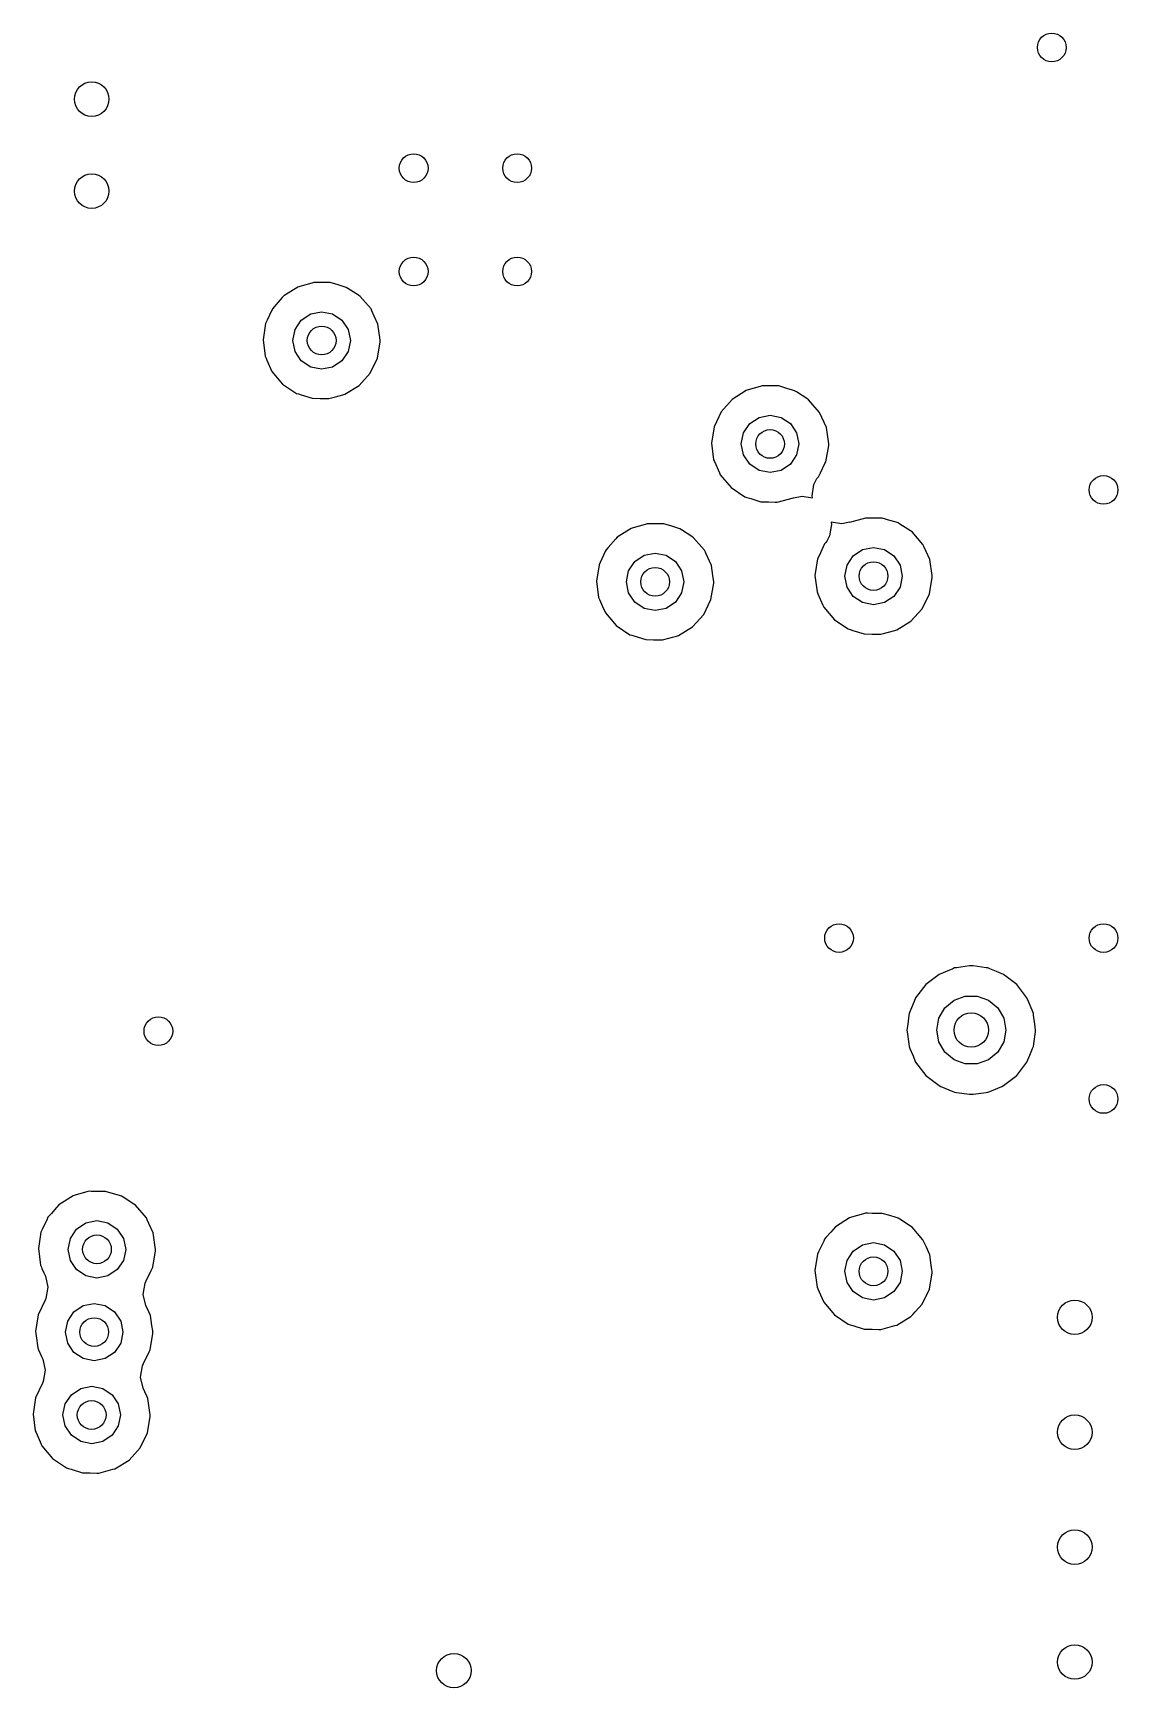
# Model space of a CAD drawing. Extents: x 0.99 to 4.24, y -7.27 to -4.02.
# Drawn here: x 3.133 to 3.505, y -6.403 to -5.836 of the extents above; entities that cross this region are included whole.
import ezdxf

# ---------------------------------------------------------------- set-up
doc = ezdxf.new("R2010")
doc.units = 0
doc.header["$MEASUREMENT"] = 0
doc.layers.add('BLACK', color=7, linetype='CONTINUOUS')

msp = doc.modelspace()

# ---------------------------------------------------------------- linework, layer by layer
at = {"layer": 'BLACK', "linetype": 'CONTINUOUS'}
for p, q in [((3.22409, -5.92263), (3.21928, -5.92566)), ((3.22477, -5.92243), (3.22409, -5.92263)), ((3.22888, -5.92126), (3.22477, -5.92243)), ((3.22477, -5.92243), (3.22477, -5.92243)), ((3.22956, -5.92106), (3.22888, -5.92126)), ((3.22888, -5.92126), (3.22888, -5.92126)), ((3.23027, -5.92107), (3.22956, -5.92106)), ((3.23178, -5.92108), (3.23027, -5.92107)), ((3.23525, -5.9211), (3.23178, -5.92108)), ((3.23797, -5.92191), (3.23525, -5.9211)), ((3.24002, -5.92253), (3.23797, -5.92191)), ((3.2407, -5.92273), (3.24002, -5.92253)), ((3.24002, -5.92253), (3.24002, -5.92253)), ((3.2413, -5.92311), (3.2407, -5.92273)), ((3.24488, -5.92544), (3.2413, -5.92311)), ((3.21551, -5.92993), (3.21521, -5.93057)), ((3.21601, -5.92936), (3.21551, -5.92993)), ((3.21881, -5.9262), (3.21601, -5.92936)), ((3.21928, -5.92566), (3.21881, -5.9262)), ((3.24547, -5.92582), (3.24488, -5.92544)), ((3.24488, -5.92544), (3.24488, -5.92544)), ((3.24642, -5.92692), (3.24547, -5.92582)), ((3.24919, -5.93013), (3.24642, -5.92692)), ((3.21309, -5.93508), (3.21222, -5.9407)), ((3.21362, -5.93396), (3.21309, -5.93508)), ((3.21521, -5.93057), (3.21362, -5.93396)), ((3.21521, -5.93057), (3.21521, -5.93057)), ((3.22319, -5.93718), (3.22532, -5.93399)), ((3.22532, -5.93399), (3.22852, -5.93185)), ((3.22852, -5.93185), (3.23228, -5.9311)), ((3.23228, -5.9311), (3.23605, -5.93185)), ((3.23605, -5.93185), (3.23924, -5.93399)), ((3.23924, -5.93399), (3.24138, -5.93718)), ((3.24948, -5.93078), (3.24919, -5.93013)), ((3.25029, -5.93256), (3.24948, -5.93078)), ((3.24948, -5.93078), (3.24948, -5.93078)), ((3.25154, -5.93531), (3.25029, -5.93256)), ((3.25198, -5.93839), (3.25154, -5.93531)), ((3.21222, -5.9407), (3.21296, -5.94634)), ((3.22244, -5.94094), (3.22319, -5.93718)), ((3.22319, -5.94471), (3.22244, -5.94094)), ((3.24138, -5.93718), (3.24213, -5.94094)), ((3.24213, -5.94094), (3.24138, -5.94471)), ((3.2522, -5.93991), (3.25198, -5.93839)), ((3.25235, -5.94094), (3.2522, -5.93991)), ((3.25234, -5.94144), (3.25235, -5.94094)), ((3.21296, -5.94634), (3.21324, -5.94699)), ((3.21324, -5.94699), (3.21324, -5.94699)), ((3.21324, -5.94699), (3.21355, -5.94768)), ((3.22532, -5.9479), (3.22319, -5.94471)), ((3.24138, -5.94471), (3.23924, -5.9479)), ((3.24892, -5.95217), (3.2514, -5.94705)), ((3.2514, -5.94705), (3.25234, -5.94144)), ((3.21355, -5.94768), (3.21525, -5.95155)), ((3.21525, -5.95155), (3.21891, -5.9559)), ((3.22852, -5.95004), (3.22532, -5.9479)), ((3.23228, -5.95079), (3.22852, -5.95004)), ((3.23605, -5.95004), (3.23228, -5.95079)), ((3.23924, -5.9479), (3.23605, -5.95004)), ((3.2451, -5.95638), (3.24892, -5.95217)), ((3.21891, -5.9559), (3.22364, -5.95906)), ((3.24025, -5.95936), (3.2451, -5.95638)), ((3.37763, -5.95806), (3.37282, -5.9611)), ((3.37832, -5.95787), (3.37763, -5.95806)), ((3.38242, -5.95669), (3.37832, -5.95787)), ((3.37832, -5.95787), (3.37832, -5.95787)), ((3.3831, -5.9565), (3.38242, -5.95669)), ((3.38242, -5.95669), (3.38242, -5.95669)), ((3.38381, -5.9565), (3.3831, -5.9565)), ((3.38532, -5.95651), (3.38381, -5.9565)), ((3.38879, -5.95653), (3.38532, -5.95651)), ((3.39152, -5.95735), (3.38879, -5.95653)), ((3.39356, -5.95796), (3.39152, -5.95735)), ((3.39424, -5.95816), (3.39356, -5.95796)), ((3.39356, -5.95796), (3.39356, -5.95796)), ((3.39484, -5.95855), (3.39424, -5.95816)), ((3.22364, -5.95906), (3.22432, -5.95927)), ((3.22432, -5.95927), (3.22432, -5.95927)), ((3.22432, -5.95927), (3.22522, -5.95955)), ((3.22522, -5.95955), (3.22908, -5.96075)), ((3.22908, -5.96075), (3.23177, -5.9608)), ((3.23177, -5.9608), (3.23405, -5.96084)), ((3.23405, -5.96084), (3.23405, -5.96084)), ((3.23405, -5.96084), (3.23476, -5.96086)), ((3.23476, -5.96086), (3.23707, -5.96023)), ((3.23707, -5.96023), (3.23957, -5.95955)), ((3.23957, -5.95955), (3.24025, -5.95936)), ((3.23957, -5.95955), (3.23957, -5.95955)), ((3.37282, -5.9611), (3.36906, -5.96536)), ((3.39842, -5.96087), (3.39484, -5.95855)), ((3.39902, -5.96126), (3.39842, -5.96087)), ((3.39842, -5.96087), (3.39842, -5.96087)), ((3.40273, -5.96557), (3.39902, -5.96126)), ((3.36906, -5.96536), (3.36664, -5.97051)), ((3.37673, -5.97261), (3.37887, -5.96942)), ((3.37887, -5.96942), (3.38206, -5.96728)), ((3.38206, -5.96728), (3.38583, -5.96654)), ((3.38583, -5.96654), (3.38959, -5.96728)), ((3.38959, -5.96728), (3.39279, -5.96942)), ((3.39279, -5.96942), (3.39492, -5.97261)), ((3.40509, -5.97075), (3.40273, -5.96557)), ((3.36664, -5.97051), (3.36576, -5.97613)), ((3.37598, -5.97638), (3.37673, -5.97261)), ((3.39492, -5.97261), (3.39567, -5.97638)), ((3.40589, -5.97638), (3.40509, -5.97075)), ((3.36576, -5.97613), (3.3665, -5.98177)), ((3.37673, -5.98014), (3.37598, -5.97638)), ((3.37887, -5.98334), (3.37673, -5.98014)), ((3.39492, -5.98014), (3.39279, -5.98334)), ((3.39567, -5.97638), (3.39492, -5.98014)), ((3.40494, -5.98248), (3.40589, -5.97687)), ((3.40589, -5.97687), (3.40589, -5.97638)), ((3.3665, -5.98177), (3.36679, -5.98242)), ((3.36679, -5.98242), (3.36679, -5.98242)), ((3.36679, -5.98242), (3.36851, -5.98633)), ((3.36851, -5.98633), (3.36879, -5.98698)), ((3.38206, -5.98547), (3.37887, -5.98334)), ((3.38583, -5.98622), (3.38206, -5.98547)), ((3.38959, -5.98547), (3.38583, -5.98622)), ((3.39279, -5.98334), (3.38959, -5.98547)), ((3.40246, -5.9876), (3.40308, -5.98633)), ((3.40308, -5.98633), (3.40463, -5.98312)), ((3.40463, -5.98312), (3.40494, -5.98248)), ((3.36879, -5.98698), (3.37245, -5.99134)), ((3.37245, -5.99134), (3.37719, -5.99449)), ((3.40019, -5.99412), (3.40084, -5.99029)), ((3.40084, -5.99029), (3.40189, -5.98827)), ((3.40189, -5.98827), (3.40199, -5.98813)), ((3.40199, -5.98813), (3.40246, -5.9876)), ((3.37719, -5.99449), (3.37787, -5.9947)), ((3.37787, -5.9947), (3.37787, -5.9947)), ((3.37787, -5.9947), (3.37919, -5.99512)), ((3.37919, -5.99512), (3.38262, -5.99619)), ((3.38262, -5.99619), (3.38532, -5.99624)), ((3.38532, -5.99624), (3.3876, -5.99628)), ((3.3876, -5.99628), (3.3876, -5.99628)), ((3.3876, -5.99628), (3.38831, -5.99629)), ((3.38831, -5.99629), (3.3938, -5.99479)), ((3.3938, -5.99479), (3.39381, -5.99486)), ((3.39381, -5.99486), (3.39678, -5.99422)), ((3.39678, -5.99422), (3.40036, -5.99488)), ((3.40036, -5.99488), (3.40019, -5.99412)), ((3.34373, -6.00374), (3.34305, -6.00394)), ((3.34444, -6.00375), (3.34373, -6.00374)), ((3.34595, -6.00375), (3.34444, -6.00375)), ((3.34942, -6.00378), (3.34595, -6.00375)), ((3.41042, -6.0038), (3.40671, -6.00317)), ((3.40671, -6.00317), (3.40689, -6.00402)), ((3.41303, -6.0032), (3.41042, -6.0038)), ((3.41307, -6.00334), (3.41303, -6.0032)), ((3.41854, -6.00177), (3.41307, -6.00334)), ((3.41925, -6.00178), (3.41854, -6.00177)), ((3.42076, -6.00179), (3.41925, -6.00178)), ((3.42423, -6.00181), (3.42076, -6.00179)), ((3.42682, -6.00258), (3.42423, -6.00181)), ((3.429, -6.00323), (3.42682, -6.00258)), ((3.42968, -6.00344), (3.429, -6.00323)), ((3.429, -6.00323), (3.429, -6.00323)), ((3.43027, -6.00382), (3.42968, -6.00344)), ((3.33298, -6.00887), (3.33033, -6.01187)), ((3.33345, -6.00834), (3.33298, -6.00887)), ((3.33826, -6.0053), (3.33345, -6.00834)), ((3.33895, -6.00511), (3.33826, -6.0053)), ((3.34305, -6.00394), (3.33895, -6.00511)), ((3.33895, -6.00511), (3.33895, -6.00511)), ((3.34305, -6.00394), (3.34305, -6.00394)), ((3.35215, -6.00459), (3.34942, -6.00378)), ((3.35419, -6.0052), (3.35215, -6.00459)), ((3.35487, -6.00541), (3.35419, -6.0052)), ((3.35419, -6.0052), (3.35419, -6.0052)), ((3.35547, -6.00579), (3.35487, -6.00541)), ((3.35905, -6.00811), (3.35547, -6.00579)), ((3.35965, -6.0085), (3.35905, -6.00811)), ((3.35905, -6.00811), (3.35905, -6.00811)), ((3.36336, -6.01281), (3.35965, -6.0085)), ((3.40619, -6.00785), (3.40526, -6.00965)), ((3.40689, -6.00402), (3.40619, -6.00785)), ((3.43386, -6.00615), (3.43027, -6.00382)), ((3.43445, -6.00653), (3.43386, -6.00615)), ((3.43386, -6.00615), (3.43386, -6.00615)), ((3.43816, -6.01084), (3.43445, -6.00653)), ((3.32938, -6.01325), (3.32762, -6.01701)), ((3.32969, -6.01261), (3.32938, -6.01325)), ((3.32938, -6.01325), (3.32938, -6.01325)), ((3.33033, -6.01187), (3.32969, -6.01261)), ((3.3395, -6.01666), (3.34269, -6.01453)), ((3.34269, -6.01453), (3.34646, -6.01378)), ((3.34646, -6.01378), (3.35022, -6.01453)), ((3.35022, -6.01453), (3.35342, -6.01666)), ((3.36366, -6.01346), (3.36336, -6.01281)), ((3.3638, -6.01378), (3.36366, -6.01346)), ((3.36366, -6.01346), (3.36366, -6.01346)), ((3.36572, -6.01799), (3.3638, -6.01378)), ((3.4026, -6.01467), (3.40207, -6.01579)), ((3.40356, -6.01261), (3.4026, -6.01467)), ((3.40449, -6.01064), (3.40356, -6.01261)), ((3.40496, -6.0101), (3.40449, -6.01064)), ((3.40526, -6.00965), (3.40496, -6.0101)), ((3.41217, -6.01789), (3.4143, -6.01469)), ((3.4143, -6.01469), (3.41749, -6.01256)), ((3.41749, -6.01256), (3.42126, -6.01181)), ((3.42126, -6.01181), (3.42503, -6.01256)), ((3.42503, -6.01256), (3.42822, -6.01469)), ((3.42822, -6.01469), (3.43035, -6.01789)), ((3.43846, -6.01149), (3.43816, -6.01084)), ((3.43926, -6.01325), (3.43846, -6.01149)), ((3.43846, -6.01149), (3.43846, -6.01149)), ((3.44052, -6.01602), (3.43926, -6.01325)), ((3.32727, -6.01776), (3.32639, -6.02338)), ((3.32762, -6.01701), (3.32727, -6.01776)), ((3.33661, -6.02362), (3.33736, -6.01986)), ((3.33736, -6.01986), (3.3395, -6.01666)), ((3.35342, -6.01666), (3.35555, -6.01986)), ((3.35555, -6.01986), (3.3563, -6.02362)), ((3.36621, -6.02141), (3.36572, -6.01799)), ((3.40207, -6.01579), (3.40119, -6.02141)), ((3.41142, -6.02165), (3.41217, -6.01789)), ((3.43035, -6.01789), (3.4311, -6.02165)), ((3.44129, -6.02141), (3.44052, -6.01602)), ((3.32639, -6.02338), (3.32713, -6.02902)), ((3.33736, -6.02739), (3.33661, -6.02362)), ((3.3563, -6.02362), (3.35555, -6.02739)), ((3.36557, -6.02972), (3.36652, -6.02411)), ((3.36652, -6.02362), (3.36621, -6.02141)), ((3.36652, -6.02411), (3.36652, -6.02362)), ((3.40119, -6.02141), (3.40193, -6.02705)), ((3.41217, -6.02542), (3.41142, -6.02165)), ((3.4143, -6.02861), (3.41217, -6.02542)), ((3.43035, -6.02542), (3.42822, -6.02861)), ((3.4311, -6.02165), (3.43035, -6.02542)), ((3.44038, -6.02775), (3.44132, -6.02214)), ((3.44133, -6.02165), (3.44129, -6.02141)), ((3.44132, -6.02214), (3.44133, -6.02165)), ((3.32713, -6.02902), (3.32742, -6.02967)), ((3.32742, -6.02967), (3.32742, -6.02967)), ((3.32742, -6.02967), (3.32847, -6.03206)), ((3.32847, -6.03206), (3.32942, -6.03423)), ((3.3395, -6.03058), (3.33736, -6.02739)), ((3.34269, -6.03272), (3.3395, -6.03058)), ((3.35342, -6.03058), (3.35022, -6.03272)), ((3.35555, -6.02739), (3.35342, -6.03058)), ((3.36309, -6.03484), (3.36557, -6.02972)), ((3.40193, -6.02705), (3.40222, -6.0277)), ((3.40222, -6.0277), (3.40222, -6.0277)), ((3.40222, -6.0277), (3.40394, -6.03161)), ((3.40394, -6.03161), (3.40422, -6.03226)), ((3.41749, -6.03075), (3.4143, -6.02861)), ((3.42126, -6.0315), (3.41749, -6.03075)), ((3.42503, -6.03075), (3.42126, -6.0315)), ((3.42822, -6.02861), (3.42503, -6.03075)), ((3.4379, -6.03287), (3.44038, -6.02775)), ((3.32942, -6.03423), (3.33308, -6.03858)), ((3.34646, -6.03346), (3.34269, -6.03272)), ((3.35022, -6.03272), (3.34646, -6.03346)), ((3.35927, -6.03906), (3.36309, -6.03484)), ((3.40422, -6.03226), (3.40788, -6.03661)), ((3.40788, -6.03661), (3.41262, -6.03977)), ((3.42923, -6.04007), (3.43408, -6.03709)), ((3.43408, -6.03709), (3.4379, -6.03287)), ((3.33308, -6.03858), (3.33782, -6.04173)), ((3.33782, -6.04173), (3.33849, -6.04195)), ((3.33849, -6.04195), (3.3385, -6.04195)), ((3.3385, -6.04195), (3.33918, -6.04216)), ((3.33918, -6.04216), (3.34325, -6.04343)), ((3.34325, -6.04343), (3.34595, -6.04348)), ((3.34894, -6.04353), (3.35236, -6.0426)), ((3.35236, -6.0426), (3.35374, -6.04222)), ((3.35374, -6.04222), (3.35443, -6.04204)), ((3.35374, -6.04222), (3.35374, -6.04222)), ((3.35443, -6.04204), (3.35927, -6.03906)), ((3.41262, -6.03977), (3.4133, -6.03998)), ((3.4133, -6.03998), (3.4133, -6.03998)), ((3.4133, -6.03998), (3.41419, -6.04026)), ((3.41419, -6.04026), (3.41805, -6.04146)), ((3.41805, -6.04146), (3.42075, -6.04151)), ((3.42075, -6.04151), (3.42303, -6.04155)), ((3.42303, -6.04155), (3.42303, -6.04155)), ((3.42303, -6.04155), (3.42374, -6.04157)), ((3.42374, -6.04157), (3.42642, -6.04083)), ((3.42642, -6.04083), (3.42854, -6.04026)), ((3.42854, -6.04026), (3.42923, -6.04007)), ((3.42854, -6.04026), (3.42854, -6.04026)), ((3.34595, -6.04348), (3.34823, -6.04352)), ((3.34823, -6.04352), (3.34823, -6.04352)), ((3.34823, -6.04352), (3.34894, -6.04353)), ((3.44842, -6.15615), (3.44641, -6.15698)), ((3.44903, -6.1559), (3.44842, -6.15615)), ((3.44842, -6.15615), (3.44842, -6.15615)), ((3.44967, -6.15581), (3.44903, -6.1559)), ((3.45408, -6.15523), (3.44967, -6.15581)), ((3.44967, -6.15581), (3.44967, -6.15581)), ((3.45472, -6.15515), (3.45408, -6.15523)), ((3.45537, -6.15523), (3.45472, -6.15515)), ((3.45978, -6.15581), (3.45537, -6.15523)), ((3.46042, -6.1559), (3.45978, -6.15581)), ((3.45978, -6.15581), (3.45978, -6.15581)), ((3.46103, -6.15615), (3.46042, -6.1559)), ((3.46333, -6.1571), (3.46103, -6.15615)), ((3.46103, -6.15615), (3.46103, -6.15615)), ((3.43915, -6.1616), (3.43566, -6.16616)), ((3.44371, -6.1581), (3.43915, -6.1616)), ((3.44641, -6.15698), (3.44371, -6.1581)), ((3.46573, -6.1581), (3.46333, -6.1571)), ((3.47029, -6.1616), (3.46573, -6.1581)), ((3.47379, -6.16616), (3.47029, -6.1616)), ((3.43515, -6.16739), (3.43392, -6.17035)), ((3.43566, -6.16616), (3.43515, -6.16739)), ((3.44568, -6.16957), (3.44882, -6.16694)), ((3.44882, -6.16694), (3.45267, -6.16553)), ((3.45267, -6.16553), (3.45678, -6.16553)), ((3.45678, -6.16553), (3.46063, -6.16694)), ((3.46063, -6.16694), (3.46377, -6.16957)), ((3.4743, -6.16739), (3.47379, -6.16616)), ((3.47553, -6.17035), (3.4743, -6.16739)), ((3.43337, -6.17211), (3.43296, -6.1752)), ((3.43346, -6.17147), (3.43337, -6.17211)), ((3.43337, -6.17211), (3.43337, -6.17211)), ((3.43392, -6.17035), (3.43346, -6.17147)), ((3.44291, -6.17717), (3.44363, -6.17313)), ((3.44363, -6.17313), (3.44568, -6.16957)), ((3.46377, -6.16957), (3.46582, -6.17313)), ((3.46582, -6.17313), (3.46654, -6.17717)), ((3.47599, -6.17147), (3.47553, -6.17035)), ((3.47608, -6.17211), (3.47599, -6.17147)), ((3.47648, -6.1752), (3.47608, -6.17211)), ((3.47608, -6.17211), (3.47608, -6.17211)), ((3.43296, -6.1752), (3.43271, -6.17717)), ((3.43271, -6.17717), (3.43279, -6.17781)), ((3.43279, -6.17781), (3.43333, -6.18194)), ((3.44363, -6.1812), (3.44291, -6.17717)), ((3.46654, -6.17717), (3.46582, -6.1812)), ((3.47612, -6.18194), (3.47666, -6.17781)), ((3.47674, -6.17717), (3.47648, -6.1752)), ((3.47666, -6.17781), (3.47674, -6.17717)), ((3.43333, -6.18194), (3.43346, -6.18286)), ((3.43346, -6.18286), (3.43371, -6.18347)), ((3.43371, -6.18347), (3.43371, -6.18347)), ((3.43371, -6.18347), (3.43467, -6.1858)), ((3.44568, -6.18476), (3.44363, -6.1812)), ((3.44882, -6.18739), (3.44568, -6.18476)), ((3.46377, -6.18476), (3.46063, -6.18739)), ((3.46582, -6.1812), (3.46377, -6.18476)), ((3.47478, -6.1858), (3.47574, -6.18347)), ((3.47574, -6.18347), (3.47599, -6.18286)), ((3.47574, -6.18347), (3.47574, -6.18347)), ((3.47599, -6.18286), (3.47612, -6.18194)), ((3.43467, -6.1858), (3.43566, -6.18817)), ((3.43566, -6.18817), (3.43915, -6.19274)), ((3.45267, -6.1888), (3.44882, -6.18739)), ((3.45678, -6.1888), (3.45267, -6.1888)), ((3.46063, -6.18739), (3.45678, -6.1888)), ((3.47029, -6.19274), (3.47379, -6.18817)), ((3.47379, -6.18817), (3.47478, -6.1858)), ((3.43915, -6.19274), (3.44371, -6.19623)), ((3.44371, -6.19623), (3.44432, -6.19648)), ((3.44432, -6.19648), (3.44842, -6.19818)), ((3.46103, -6.19818), (3.46513, -6.19648)), ((3.46513, -6.19648), (3.46573, -6.19623)), ((3.46573, -6.19623), (3.47029, -6.19274)), ((3.44842, -6.19818), (3.44842, -6.19818)), ((3.44842, -6.19818), (3.44903, -6.19843)), ((3.44903, -6.19843), (3.44967, -6.19852)), ((3.44967, -6.19852), (3.44967, -6.19852)), ((3.44967, -6.19852), (3.45408, -6.1991)), ((3.45408, -6.1991), (3.45472, -6.19918)), ((3.45472, -6.19918), (3.45537, -6.1991)), ((3.45537, -6.1991), (3.45978, -6.19852)), ((3.45978, -6.19852), (3.46042, -6.19843)), ((3.45978, -6.19852), (3.45978, -6.19852)), ((3.46042, -6.19843), (3.46103, -6.19818)), ((3.46103, -6.19818), (3.46103, -6.19818)), ((3.14715, -6.23399), (3.14233, -6.23703)), ((3.14783, -6.2338), (3.14715, -6.23399)), ((3.15062, -6.233), (3.14783, -6.2338)), ((3.14783, -6.2338), (3.14783, -6.2338)), ((3.15262, -6.23243), (3.15062, -6.233)), ((3.15333, -6.23244), (3.15262, -6.23243)), ((3.15484, -6.23245), (3.15333, -6.23244)), ((3.15831, -6.23247), (3.15484, -6.23245)), ((3.16098, -6.23327), (3.15831, -6.23247)), ((3.16308, -6.23389), (3.16098, -6.23327)), ((3.16376, -6.2341), (3.16308, -6.23389)), ((3.16308, -6.23389), (3.16308, -6.23389)), ((3.16435, -6.23448), (3.16376, -6.2341)), ((3.16794, -6.23681), (3.16435, -6.23448)), ((3.13857, -6.2413), (3.13827, -6.24194)), ((3.13972, -6.23999), (3.13857, -6.2413)), ((3.14076, -6.23882), (3.13972, -6.23999)), ((3.14233, -6.23703), (3.14076, -6.23882)), ((3.16853, -6.23719), (3.16794, -6.23681)), ((3.16794, -6.23681), (3.16794, -6.23681)), ((3.17225, -6.2415), (3.16853, -6.23719)), ((3.17254, -6.24215), (3.17225, -6.2415)), ((3.41307, -6.24153), (3.40825, -6.24456)), ((3.41375, -6.24133), (3.41307, -6.24153)), ((3.41785, -6.24016), (3.41375, -6.24133)), ((3.41375, -6.24133), (3.41375, -6.24133)), ((3.41854, -6.23996), (3.41785, -6.24016)), ((3.41785, -6.24016), (3.41785, -6.24016)), ((3.41925, -6.23997), (3.41854, -6.23996)), ((3.42076, -6.23998), (3.41925, -6.23997)), ((3.42423, -6.24), (3.42076, -6.23998)), ((3.42679, -6.24076), (3.42423, -6.24)), ((3.429, -6.24142), (3.42679, -6.24076)), ((3.42968, -6.24163), (3.429, -6.24142)), ((3.429, -6.24142), (3.429, -6.24142)), ((3.43027, -6.24201), (3.42968, -6.24163)), ((3.13615, -6.24645), (3.13528, -6.25207)), ((3.1367, -6.24527), (3.13615, -6.24645)), ((3.13827, -6.24194), (3.1367, -6.24527)), ((3.13827, -6.24194), (3.13827, -6.24194)), ((3.14625, -6.24855), (3.14838, -6.24535)), ((3.14838, -6.24535), (3.15157, -6.24322)), ((3.15157, -6.24322), (3.15534, -6.24247)), ((3.15534, -6.24247), (3.15911, -6.24322)), ((3.15911, -6.24322), (3.1623, -6.24535)), ((3.1623, -6.24535), (3.16443, -6.24855)), ((3.17315, -6.24349), (3.17254, -6.24215)), ((3.17254, -6.24215), (3.17254, -6.24215)), ((3.1746, -6.24668), (3.17315, -6.24349)), ((3.17541, -6.25231), (3.1746, -6.24668)), ((3.40659, -6.24644), (3.40497, -6.24828)), ((3.40825, -6.24456), (3.40659, -6.24644)), ((3.43386, -6.24434), (3.43027, -6.24201)), ((3.43445, -6.24472), (3.43386, -6.24434)), ((3.43386, -6.24434), (3.43386, -6.24434)), ((3.43816, -6.24903), (3.43445, -6.24472)), ((3.13528, -6.25207), (3.13601, -6.25771)), ((3.1455, -6.25231), (3.14625, -6.24855)), ((3.14625, -6.25608), (3.1455, -6.25231)), ((3.16443, -6.24855), (3.16518, -6.25231)), ((3.16518, -6.25231), (3.16443, -6.25608)), ((3.17446, -6.25841), (3.1754, -6.2528)), ((3.1754, -6.2528), (3.17541, -6.25231)), ((3.40244, -6.25318), (3.40207, -6.25398)), ((3.40419, -6.24947), (3.40244, -6.25318)), ((3.40449, -6.24883), (3.40419, -6.24947)), ((3.40419, -6.24947), (3.40419, -6.24947)), ((3.40497, -6.24828), (3.40449, -6.24883)), ((3.41217, -6.25608), (3.4143, -6.25288)), ((3.4143, -6.25288), (3.41749, -6.25075)), ((3.41749, -6.25075), (3.42126, -6.25)), ((3.42126, -6.25), (3.42503, -6.25075)), ((3.42503, -6.25075), (3.42822, -6.25288)), ((3.42822, -6.25288), (3.43035, -6.25608)), ((3.43846, -6.24968), (3.43816, -6.24903)), ((3.43923, -6.25137), (3.43846, -6.24968)), ((3.43846, -6.24968), (3.43846, -6.24968)), ((3.44052, -6.25421), (3.43923, -6.25137)), ((3.13601, -6.25771), (3.1363, -6.25836)), ((3.1363, -6.25836), (3.1363, -6.25836)), ((3.1363, -6.25836), (3.13652, -6.25885)), ((3.13652, -6.25885), (3.13715, -6.2603)), ((3.14838, -6.25927), (3.14625, -6.25608)), ((3.16443, -6.25608), (3.1623, -6.25927)), ((3.17415, -6.25905), (3.17446, -6.25841)), ((3.40207, -6.25398), (3.40119, -6.2596)), ((3.41142, -6.25984), (3.41217, -6.25608)), ((3.43035, -6.25608), (3.4311, -6.25984)), ((3.44102, -6.25771), (3.44052, -6.25421)), ((3.44125, -6.25934), (3.44102, -6.25771)), ((3.13715, -6.2603), (3.13768, -6.2615)), ((3.13768, -6.2615), (3.13852, -6.2653)), ((3.15157, -6.26141), (3.14838, -6.25927)), ((3.15534, -6.26215), (3.15157, -6.26141)), ((3.15911, -6.26141), (3.15534, -6.26215)), ((3.1623, -6.25927), (3.15911, -6.26141)), ((3.1712, -6.26776), (3.17183, -6.26393)), ((3.17183, -6.26393), (3.17219, -6.26308)), ((3.17219, -6.26308), (3.17388, -6.2596)), ((3.17388, -6.2596), (3.17415, -6.25905)), ((3.40119, -6.2596), (3.40193, -6.26524)), ((3.41217, -6.26361), (3.41142, -6.25984)), ((3.4143, -6.2668), (3.41217, -6.26361)), ((3.43035, -6.26361), (3.42822, -6.2668)), ((3.4311, -6.25984), (3.43035, -6.26361)), ((3.44038, -6.26594), (3.44132, -6.26033)), ((3.44133, -6.25984), (3.44125, -6.25934)), ((3.44132, -6.26033), (3.44133, -6.25984)), ((3.13758, -6.26975), (3.13522, -6.27478)), ((3.13785, -6.26913), (3.13758, -6.26975)), ((3.13852, -6.2653), (3.13785, -6.26913)), ((3.17209, -6.27155), (3.1712, -6.26776)), ((3.40193, -6.26524), (3.40222, -6.26589)), ((3.40222, -6.26589), (3.40222, -6.26589)), ((3.40222, -6.26589), (3.40311, -6.26791)), ((3.40311, -6.26791), (3.40422, -6.27045)), ((3.41749, -6.26894), (3.4143, -6.2668)), ((3.42126, -6.26969), (3.41749, -6.26894)), ((3.42503, -6.26894), (3.42126, -6.26969)), ((3.42822, -6.2668), (3.42503, -6.26894)), ((3.4379, -6.27106), (3.44038, -6.26594)), ((3.13522, -6.27478), (3.13434, -6.28041)), ((3.14532, -6.27688), (3.14745, -6.27369)), ((3.14745, -6.27369), (3.15064, -6.27156)), ((3.15064, -6.27156), (3.15441, -6.27081)), ((3.15441, -6.27081), (3.15818, -6.27156)), ((3.15818, -6.27156), (3.16137, -6.27369)), ((3.16137, -6.27369), (3.1635, -6.27688)), ((3.17308, -6.27373), (3.17209, -6.27155)), ((3.17367, -6.27502), (3.17308, -6.27373)), ((3.17416, -6.27845), (3.17367, -6.27502)), ((3.40422, -6.27045), (3.40788, -6.2748)), ((3.40788, -6.2748), (3.41262, -6.27795)), ((3.42923, -6.27826), (3.43408, -6.27528)), ((3.43408, -6.27528), (3.4347, -6.2746)), ((3.4347, -6.2746), (3.43554, -6.27366)), ((3.43554, -6.27366), (3.4379, -6.27106)), ((3.13434, -6.28041), (3.13444, -6.28111)), ((3.13444, -6.28111), (3.13444, -6.28111)), ((3.13444, -6.28111), (3.13454, -6.28189)), ((3.14457, -6.28065), (3.14532, -6.27688)), ((3.14532, -6.28442), (3.14457, -6.28065)), ((3.1635, -6.27688), (3.16425, -6.28065)), ((3.16425, -6.28065), (3.1635, -6.28442)), ((3.17352, -6.28675), (3.17447, -6.28114)), ((3.17442, -6.28025), (3.17416, -6.27845)), ((3.17447, -6.28065), (3.17442, -6.28025)), ((3.17447, -6.28114), (3.17447, -6.28065)), ((3.41262, -6.27795), (3.4133, -6.27817)), ((3.4133, -6.27817), (3.4133, -6.27817)), ((3.4133, -6.27817), (3.41419, -6.27845)), ((3.41419, -6.27845), (3.41805, -6.27965)), ((3.41805, -6.27965), (3.42075, -6.2797)), ((3.42075, -6.2797), (3.42303, -6.27974)), ((3.42303, -6.27974), (3.42303, -6.27974)), ((3.42303, -6.27974), (3.42374, -6.27976)), ((3.42374, -6.27976), (3.42618, -6.27909)), ((3.42618, -6.27909), (3.42854, -6.27845)), ((3.42854, -6.27845), (3.42923, -6.27826)), ((3.42854, -6.27845), (3.42854, -6.27845)), ((3.13454, -6.28189), (3.13508, -6.28605)), ((3.13508, -6.28605), (3.13537, -6.2867)), ((3.13537, -6.2867), (3.13537, -6.2867)), ((3.13537, -6.2867), (3.13637, -6.28897)), ((3.14745, -6.28761), (3.14532, -6.28442)), ((3.1635, -6.28442), (3.16137, -6.28761)), ((3.17322, -6.28739), (3.17352, -6.28675)), ((3.13637, -6.28897), (3.1368, -6.28994)), ((3.1368, -6.28994), (3.1368, -6.28995)), ((3.1368, -6.28995), (3.13764, -6.29374)), ((3.15064, -6.28974), (3.14745, -6.28761)), ((3.15441, -6.29049), (3.15064, -6.28974)), ((3.15818, -6.28974), (3.15441, -6.29049)), ((3.16137, -6.28761), (3.15818, -6.28974)), ((3.17029, -6.29606), (3.17092, -6.29223)), ((3.17092, -6.29223), (3.17128, -6.29138)), ((3.17128, -6.29138), (3.17322, -6.28739)), ((3.17322, -6.28739), (3.17322, -6.28739)), ((3.1367, -6.29819), (3.13435, -6.30319)), ((3.13697, -6.29757), (3.1367, -6.29819)), ((3.13764, -6.29374), (3.13697, -6.29757)), ((3.17118, -6.29985), (3.17029, -6.29606)), ((3.13435, -6.30319), (3.13348, -6.30881)), ((3.14445, -6.30529), (3.14658, -6.3021)), ((3.14658, -6.3021), (3.14978, -6.29996)), ((3.14978, -6.29996), (3.15354, -6.29921)), ((3.15354, -6.29921), (3.15731, -6.29996)), ((3.15731, -6.29996), (3.1605, -6.3021)), ((3.1605, -6.3021), (3.16264, -6.30529)), ((3.17175, -6.30111), (3.17118, -6.29985)), ((3.17251, -6.30278), (3.17175, -6.30111)), ((3.1728, -6.30342), (3.17251, -6.30278)), ((3.17361, -6.30906), (3.1728, -6.30342)), ((3.13348, -6.30881), (3.13422, -6.31445)), ((3.1437, -6.30906), (3.14445, -6.30529)), ((3.14445, -6.31282), (3.1437, -6.30906)), ((3.16264, -6.30529), (3.16339, -6.30906)), ((3.16339, -6.30906), (3.16264, -6.31282)), ((3.17266, -6.31516), (3.1736, -6.30955)), ((3.1736, -6.30955), (3.17361, -6.30906)), ((3.13422, -6.31445), (3.1345, -6.3151)), ((3.1345, -6.3151), (3.1345, -6.3151)), ((3.1345, -6.3151), (3.13588, -6.31823)), ((3.14658, -6.31601), (3.14445, -6.31282)), ((3.16264, -6.31282), (3.1605, -6.31601)), ((3.17018, -6.32028), (3.17266, -6.31516)), ((3.13588, -6.31823), (3.13651, -6.31966)), ((3.13651, -6.31966), (3.14017, -6.32401)), ((3.14978, -6.31815), (3.14658, -6.31601)), ((3.15354, -6.3189), (3.14978, -6.31815)), ((3.15731, -6.31815), (3.15354, -6.3189)), ((3.1605, -6.31601), (3.15731, -6.31815)), ((3.16636, -6.32449), (3.17018, -6.32028)), ((3.14017, -6.32401), (3.1449, -6.32717)), ((3.16151, -6.32747), (3.16636, -6.32449)), ((3.1449, -6.32717), (3.14558, -6.32738)), ((3.14558, -6.32738), (3.14558, -6.32738)), ((3.14558, -6.32738), (3.14648, -6.32766)), ((3.14648, -6.32766), (3.15034, -6.32886)), ((3.15034, -6.32886), (3.15303, -6.32891)), ((3.15303, -6.32891), (3.15531, -6.32895)), ((3.15531, -6.32895), (3.15531, -6.32895)), ((3.15531, -6.32895), (3.15602, -6.32897)), ((3.15602, -6.32897), (3.15833, -6.32834)), ((3.15833, -6.32834), (3.16083, -6.32766)), ((3.16083, -6.32766), (3.16151, -6.32747)), ((3.16083, -6.32766), (3.16083, -6.32766))]:
    msp.add_line(p, q, dxfattribs=at)
at = {"layer": 'BLACK'}
for centre, radius in [((3.48228, -5.84055), 0.00492), ((3.15354, -5.85827), 0.00591), ((3.26378, -5.88189), 0.00492), ((3.29921, -5.88189), 0.00492), ((3.15354, -5.88976), 0.00591), ((3.26378, -5.91732), 0.00492), ((3.29921, -5.91732), 0.00492), ((3.23228, -5.94094), 0.00492), ((3.38583, -5.97638), 0.00492), ((3.5, -5.99213), 0.00492), ((3.34646, -6.02362), 0.00492), ((3.42126, -6.02165), 0.00492), ((3.40945, -6.14567), 0.00492), ((3.5, -6.14567), 0.00492), ((3.17638, -6.17756), 0.00492), ((3.45472, -6.17717), 0.00591), ((3.5, -6.20079), 0.00492), ((3.15534, -6.25231), 0.00492), ((3.42126, -6.25984), 0.00492), ((3.49016, -6.27559), 0.00591), ((3.15441, -6.28065), 0.00492), ((3.15354, -6.30906), 0.00492), ((3.49016, -6.31496), 0.00591), ((3.49016, -6.35433), 0.00591), ((3.49016, -6.3937), 0.00591), ((3.27756, -6.39665), 0.00591)]:
    msp.add_circle(centre, radius, dxfattribs=at)

doc.saveas('drawing.dxf')
